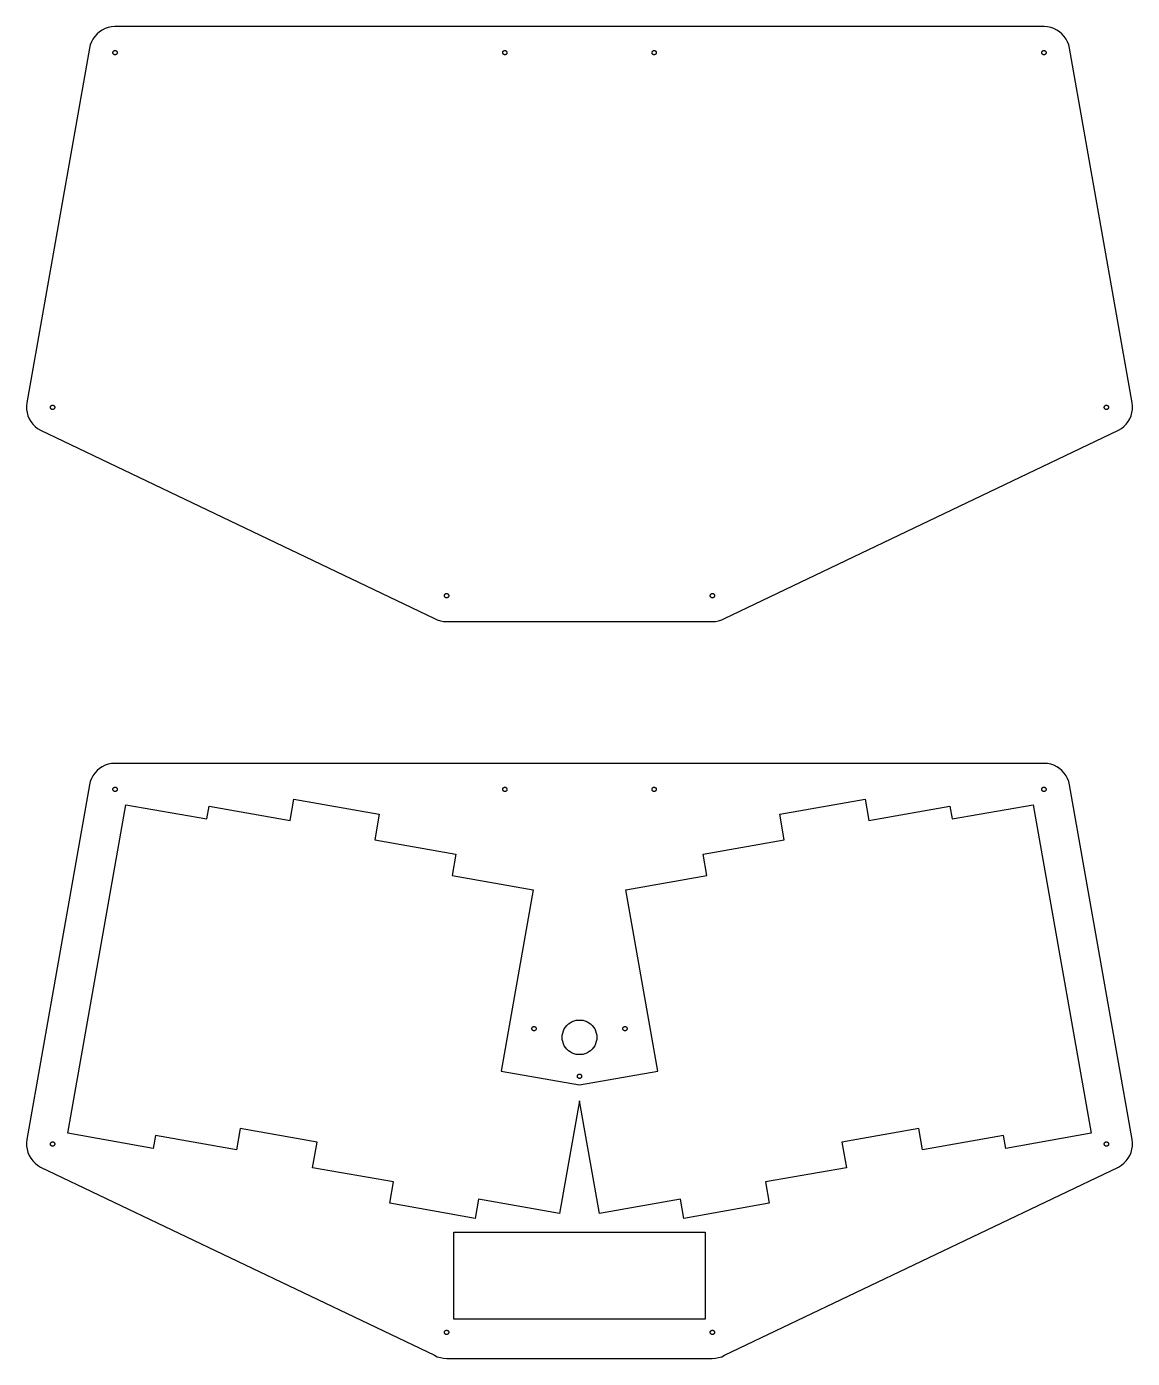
# Model space of a CAD drawing. Header units: metres. Extents: x -128 to 468, y -29 to 278.
# Drawn here: x -127.6 to 127.6, y -29.1 to 278.2 of the extents above; entities that cross this region are included whole.
import ezdxf

# ---------------------------------------------------------------- set-up
doc = ezdxf.new("R2010")
doc.units = ezdxf.units.M

msp = doc.modelspace()

# ---------------------------------------------------------------- linework, layer by layer
for p, q in [((-110.803, 277.026), (-111.377, 276.537)), ((-110.173, 277.438), (-110.803, 277.026)), ((-109.495, 277.769), (-110.173, 277.438)), ((-108.782, 278.012), (-109.495, 277.769)), ((-108.044, 278.163), (-108.782, 278.012)), ((-107.293, 278.221), (-108.044, 278.163)), ((107.293, 278.221), (-107.293, 278.221)), ((108.044, 278.163), (107.293, 278.221)), ((108.782, 278.012), (108.044, 278.163)), ((109.495, 277.769), (108.782, 278.012)), ((110.173, 277.438), (109.495, 277.769)), ((110.803, 277.026), (110.173, 277.438)), ((111.377, 276.537), (110.803, 277.026)), ((-112.941, 273.996), (-113.118, 273.263)), ((-112.673, 274.7), (-112.941, 273.996)), ((-112.319, 275.365), (-112.673, 274.7)), ((-111.885, 275.981), (-112.319, 275.365)), ((-111.377, 276.537), (-111.885, 275.981)), ((111.885, 275.981), (111.377, 276.537)), ((112.319, 275.365), (111.885, 275.981)), ((112.673, 274.7), (112.319, 275.365)), ((112.941, 273.996), (112.673, 274.7)), ((113.118, 273.263), (112.941, 273.996)), ((-113.118, 273.263), (-127.55, 191.412)), ((-107.708, 272.246), (-107.701, 272.308)), ((-107.707, 272.183), (-107.708, 272.246)), ((-107.699, 272.121), (-107.707, 272.183)), ((-107.701, 272.308), (-107.687, 272.369)), ((-107.682, 272.06), (-107.699, 272.121)), ((-107.687, 272.369), (-107.664, 272.428)), ((-107.658, 272.002), (-107.682, 272.06)), ((-107.664, 272.428), (-107.635, 272.483)), ((-107.627, 271.948), (-107.658, 272.002)), ((-107.635, 272.483), (-107.599, 272.535)), ((-107.59, 271.897), (-107.627, 271.948)), ((-107.599, 272.535), (-107.556, 272.581)), ((-107.546, 271.852), (-107.59, 271.897)), ((-107.556, 272.581), (-107.508, 272.622)), ((-107.497, 271.813), (-107.546, 271.852)), ((-107.508, 272.622), (-107.456, 272.656)), ((-107.444, 271.78), (-107.497, 271.813)), ((-107.456, 272.656), (-107.399, 272.684)), ((-107.387, 271.754), (-107.444, 271.78)), ((-107.399, 272.684), (-107.34, 272.704)), ((-107.327, 271.735), (-107.387, 271.754)), ((-107.34, 272.704), (-107.279, 272.717)), ((-107.265, 271.725), (-107.327, 271.735)), ((-107.279, 272.717), (-107.216, 272.721)), ((-107.202, 271.721), (-107.265, 271.725)), ((-107.216, 272.721), (-107.153, 272.718)), ((-107.139, 271.726), (-107.202, 271.721)), ((-107.153, 272.718), (-107.091, 272.707)), ((-107.078, 271.739), (-107.139, 271.726)), ((-107.091, 272.707), (-107.031, 272.689)), ((-107.018, 271.759), (-107.078, 271.739)), ((-107.031, 272.689), (-106.974, 272.663)), ((-106.962, 271.787), (-107.018, 271.759)), ((-106.974, 272.663), (-106.921, 272.63)), ((-106.909, 271.821), (-106.962, 271.787)), ((-106.921, 272.63), (-106.872, 272.591)), ((-106.862, 271.862), (-106.909, 271.821)), ((-106.872, 272.591), (-106.828, 272.546)), ((-106.819, 271.908), (-106.862, 271.862)), ((-106.828, 272.546), (-106.791, 272.495)), ((-106.783, 271.959), (-106.819, 271.908)), ((-106.791, 272.495), (-106.76, 272.441)), ((-106.754, 272.015), (-106.783, 271.959)), ((-106.76, 272.441), (-106.736, 272.383)), ((-106.731, 272.074), (-106.754, 272.015)), ((-106.736, 272.383), (-106.719, 272.322)), ((-106.717, 272.135), (-106.731, 272.074)), ((-106.719, 272.322), (-106.71, 272.26)), ((-106.71, 272.197), (-106.717, 272.135)), ((-106.71, 272.26), (-106.71, 272.197)), ((-17.735, 272.246), (-17.728, 272.308)), ((-17.7341, 272.183), (-17.735, 272.246)), ((-17.7254, 272.121), (-17.7341, 272.183)), ((-17.728, 272.308), (-17.7133, 272.369)), ((-17.7089, 272.06), (-17.7254, 272.121)), ((-17.7133, 272.369), (-17.6909, 272.428)), ((-17.685, 272.002), (-17.7089, 272.06)), ((-17.6909, 272.428), (-17.6615, 272.483)), ((-17.654, 271.948), (-17.685, 272.002)), ((-17.6615, 272.483), (-17.6253, 272.535)), ((-17.6164, 271.897), (-17.654, 271.948)), ((-17.6253, 272.535), (-17.5829, 272.581)), ((-17.5728, 271.852), (-17.6164, 271.897)), ((-17.5829, 272.581), (-17.5351, 272.622)), ((-17.5238, 271.813), (-17.5728, 271.852)), ((-17.5351, 272.622), (-17.4826, 272.656)), ((-17.4704, 271.78), (-17.5238, 271.813)), ((-17.4826, 272.656), (-17.4261, 272.684)), ((-17.4132, 271.754), (-17.4704, 271.78)), ((-17.4261, 272.684), (-17.3667, 272.704)), ((-17.3532, 271.735), (-17.4132, 271.754)), ((-17.3667, 272.704), (-17.3052, 272.717)), ((-17.2914, 271.725), (-17.3532, 271.735)), ((-17.3052, 272.717), (-17.2426, 272.721)), ((-17.2286, 271.721), (-17.2914, 271.725)), ((-17.2426, 272.721), (-17.1799, 272.718)), ((-17.166, 271.726), (-17.2286, 271.721)), ((-17.1799, 272.718), (-17.118, 272.707)), ((-17.1045, 271.739), (-17.166, 271.726)), ((-17.118, 272.707), (-17.0581, 272.689)), ((-17.0451, 271.759), (-17.1045, 271.739)), ((-17.0581, 272.689), (-17.0009, 272.663)), ((-16.9886, 271.787), (-17.0451, 271.759)), ((-17.0009, 272.663), (-16.9474, 272.63)), ((-16.9361, 271.821), (-16.9886, 271.787)), ((-16.9474, 272.63), (-16.8985, 272.591)), ((-16.8883, 271.862), (-16.9361, 271.821)), ((-16.8985, 272.591), (-16.8548, 272.546)), ((-16.8459, 271.908), (-16.8883, 271.862)), ((-16.8548, 272.546), (-16.8172, 272.495)), ((-16.8098, 271.959), (-16.8459, 271.908)), ((-16.8172, 272.495), (-16.7862, 272.441)), ((-16.7803, 272.015), (-16.8098, 271.959)), ((-16.7862, 272.441), (-16.7623, 272.383)), ((-16.758, 272.074), (-16.7803, 272.015)), ((-16.7623, 272.383), (-16.7458, 272.322)), ((-16.7432, 272.135), (-16.758, 272.074)), ((-16.7458, 272.322), (-16.7371, 272.26)), ((-16.7362, 272.197), (-16.7432, 272.135)), ((-16.7371, 272.26), (-16.7362, 272.197)), ((16.7362, 272.197), (16.7371, 272.26)), ((16.7432, 272.135), (16.7362, 272.197)), ((16.7371, 272.26), (16.7458, 272.322)), ((16.758, 272.074), (16.7432, 272.135)), ((16.7458, 272.322), (16.7623, 272.383)), ((16.7803, 272.015), (16.758, 272.074)), ((16.7623, 272.383), (16.7862, 272.441)), ((16.8098, 271.959), (16.7803, 272.015)), ((16.7862, 272.441), (16.8172, 272.495)), ((16.8459, 271.908), (16.8098, 271.959)), ((16.8172, 272.495), (16.8548, 272.546)), ((16.8883, 271.862), (16.8459, 271.908)), ((16.8548, 272.546), (16.8985, 272.591)), ((16.9361, 271.821), (16.8883, 271.862)), ((16.8985, 272.591), (16.9474, 272.63)), ((16.9886, 271.787), (16.9361, 271.821)), ((16.9474, 272.63), (17.0009, 272.663)), ((17.0451, 271.759), (16.9886, 271.787)), ((17.0009, 272.663), (17.0581, 272.689)), ((17.1045, 271.739), (17.0451, 271.759)), ((17.0581, 272.689), (17.118, 272.707)), ((17.166, 271.726), (17.1045, 271.739)), ((17.118, 272.707), (17.1799, 272.718)), ((17.2286, 271.721), (17.166, 271.726)), ((17.1799, 272.718), (17.2426, 272.721)), ((17.2914, 271.725), (17.2286, 271.721)), ((17.2426, 272.721), (17.3052, 272.717)), ((17.3532, 271.735), (17.2914, 271.725)), ((17.3052, 272.717), (17.3667, 272.704)), ((17.4132, 271.754), (17.3532, 271.735)), ((17.3667, 272.704), (17.4261, 272.684)), ((17.4704, 271.78), (17.4132, 271.754)), ((17.4261, 272.684), (17.4826, 272.656)), ((17.5238, 271.813), (17.4704, 271.78)), ((17.4826, 272.656), (17.5351, 272.622)), ((17.5728, 271.852), (17.5238, 271.813)), ((17.5351, 272.622), (17.5829, 272.581)), ((17.6164, 271.897), (17.5728, 271.852)), ((17.5829, 272.581), (17.6253, 272.535)), ((17.654, 271.948), (17.6164, 271.897)), ((17.6253, 272.535), (17.6615, 272.483)), ((17.685, 272.002), (17.654, 271.948)), ((17.6615, 272.483), (17.6909, 272.428)), ((17.7089, 272.06), (17.685, 272.002)), ((17.6909, 272.428), (17.7133, 272.369)), ((17.7254, 272.121), (17.7089, 272.06)), ((17.7133, 272.369), (17.728, 272.308)), ((17.7341, 272.183), (17.7254, 272.121)), ((17.728, 272.308), (17.735, 272.246)), ((17.735, 272.246), (17.7341, 272.183)), ((106.71, 272.26), (106.719, 272.322)), ((106.71, 272.197), (106.71, 272.26)), ((106.717, 272.135), (106.71, 272.197)), ((106.731, 272.074), (106.717, 272.135)), ((106.719, 272.322), (106.736, 272.383)), ((106.754, 272.015), (106.731, 272.074)), ((106.736, 272.383), (106.76, 272.441)), ((106.783, 271.959), (106.754, 272.015)), ((106.76, 272.441), (106.791, 272.495)), ((106.819, 271.908), (106.783, 271.959)), ((106.791, 272.495), (106.828, 272.546)), ((106.862, 271.862), (106.819, 271.908)), ((106.828, 272.546), (106.872, 272.591)), ((106.909, 271.821), (106.862, 271.862)), ((106.872, 272.591), (106.921, 272.63)), ((106.962, 271.787), (106.909, 271.821)), ((106.921, 272.63), (106.974, 272.663)), ((107.018, 271.759), (106.962, 271.787)), ((106.974, 272.663), (107.031, 272.689)), ((107.078, 271.739), (107.018, 271.759)), ((107.031, 272.689), (107.091, 272.707)), ((107.139, 271.726), (107.078, 271.739)), ((107.091, 272.707), (107.153, 272.718)), ((107.202, 271.721), (107.139, 271.726)), ((107.153, 272.718), (107.216, 272.721)), ((107.265, 271.725), (107.202, 271.721)), ((107.216, 272.721), (107.279, 272.717)), ((107.327, 271.735), (107.265, 271.725)), ((107.279, 272.717), (107.34, 272.704)), ((107.387, 271.754), (107.327, 271.735)), ((107.34, 272.704), (107.399, 272.684)), ((107.444, 271.78), (107.387, 271.754)), ((107.399, 272.684), (107.456, 272.656)), ((107.497, 271.813), (107.444, 271.78)), ((107.456, 272.656), (107.508, 272.622)), ((107.546, 271.852), (107.497, 271.813)), ((107.508, 272.622), (107.556, 272.581)), ((107.59, 271.897), (107.546, 271.852)), ((107.556, 272.581), (107.599, 272.535)), ((107.627, 271.948), (107.59, 271.897)), ((107.599, 272.535), (107.635, 272.483)), ((107.658, 272.002), (107.627, 271.948)), ((107.635, 272.483), (107.664, 272.428)), ((107.682, 272.06), (107.658, 272.002)), ((107.664, 272.428), (107.687, 272.369)), ((107.699, 272.121), (107.682, 272.06)), ((107.687, 272.369), (107.701, 272.308)), ((107.707, 272.183), (107.699, 272.121)), ((107.701, 272.308), (107.708, 272.246)), ((107.708, 272.246), (107.707, 272.183)), ((127.55, 191.412), (113.118, 273.263)), ((-127.55, 191.412), (-127.634, 190.663)), ((-127.634, 190.663), (-127.624, 189.91)), ((-122.119, 190.518), (-122.097, 190.577)), ((-122.097, 190.577), (-122.067, 190.632)), ((-122.067, 190.632), (-122.031, 190.683)), ((-122.031, 190.683), (-121.989, 190.73)), ((-121.989, 190.73), (-121.941, 190.771)), ((-121.941, 190.771), (-121.889, 190.805)), ((-121.889, 190.805), (-121.832, 190.832)), ((-121.832, 190.832), (-121.773, 190.853)), ((-121.773, 190.853), (-121.711, 190.865)), ((-121.711, 190.865), (-121.649, 190.87)), ((-121.649, 190.87), (-121.586, 190.867)), ((-121.586, 190.867), (-121.524, 190.856)), ((-121.524, 190.856), (-121.464, 190.838)), ((-121.464, 190.838), (-121.407, 190.812)), ((-121.407, 190.812), (-121.353, 190.779)), ((-121.353, 190.779), (-121.304, 190.739)), ((-121.304, 190.739), (-121.261, 190.694)), ((-121.261, 190.694), (-121.223, 190.644)), ((-121.223, 190.644), (-121.192, 190.589)), ((-121.192, 190.589), (-121.168, 190.531)), ((-121.168, 190.531), (-121.152, 190.471)), ((121.152, 190.471), (121.168, 190.531)), ((121.168, 190.531), (121.192, 190.589)), ((121.192, 190.589), (121.223, 190.644)), ((121.223, 190.644), (121.261, 190.694)), ((121.261, 190.694), (121.304, 190.739)), ((121.304, 190.739), (121.353, 190.779)), ((121.353, 190.779), (121.407, 190.812)), ((121.407, 190.812), (121.464, 190.838)), ((121.464, 190.838), (121.524, 190.856)), ((121.524, 190.856), (121.586, 190.867)), ((121.586, 190.867), (121.649, 190.87)), ((121.649, 190.87), (121.711, 190.865)), ((121.711, 190.865), (121.773, 190.853)), ((121.773, 190.853), (121.832, 190.832)), ((121.832, 190.832), (121.889, 190.805)), ((121.889, 190.805), (121.941, 190.771)), ((121.941, 190.771), (121.989, 190.73)), ((121.989, 190.73), (122.031, 190.683)), ((122.031, 190.683), (122.067, 190.632)), ((122.067, 190.632), (122.097, 190.577)), ((122.097, 190.577), (122.119, 190.518)), ((127.634, 190.663), (127.55, 191.412)), ((127.624, 189.91), (127.634, 190.663)), ((-127.624, 189.91), (-127.519, 189.164)), ((-127.519, 189.164), (-127.321, 188.437)), ((-127.321, 188.437), (-127.034, 187.74)), ((-127.034, 187.74), (-126.662, 187.085)), ((-122.141, 190.395), (-122.134, 190.457)), ((-122.14, 190.332), (-122.141, 190.395)), ((-122.131, 190.27), (-122.14, 190.332)), ((-122.134, 190.457), (-122.119, 190.518)), ((-122.115, 190.209), (-122.131, 190.27)), ((-122.091, 190.151), (-122.115, 190.209)), ((-122.06, 190.096), (-122.091, 190.151)), ((-122.022, 190.046), (-122.06, 190.096)), ((-121.979, 190.001), (-122.022, 190.046)), ((-121.93, 189.962), (-121.979, 190.001)), ((-121.876, 189.929), (-121.93, 189.962)), ((-121.819, 189.903), (-121.876, 189.929)), ((-121.759, 189.884), (-121.819, 189.903)), ((-121.697, 189.873), (-121.759, 189.884)), ((-121.635, 189.87), (-121.697, 189.873)), ((-121.572, 189.875), (-121.635, 189.87)), ((-121.51, 189.888), (-121.572, 189.875)), ((-121.451, 189.908), (-121.51, 189.888)), ((-121.395, 189.935), (-121.451, 189.908)), ((-121.342, 189.97), (-121.395, 189.935)), ((-121.294, 190.011), (-121.342, 189.97)), ((-121.252, 190.057), (-121.294, 190.011)), ((-121.216, 190.108), (-121.252, 190.057)), ((-121.186, 190.164), (-121.216, 190.108)), ((-121.164, 190.222), (-121.186, 190.164)), ((-121.149, 190.283), (-121.164, 190.222)), ((-121.152, 190.471), (-121.143, 190.409)), ((-121.142, 190.346), (-121.149, 190.283)), ((-121.143, 190.409), (-121.142, 190.346)), ((121.142, 190.346), (121.143, 190.409)), ((121.149, 190.283), (121.142, 190.346)), ((121.143, 190.409), (121.152, 190.471)), ((121.164, 190.222), (121.149, 190.283)), ((121.186, 190.164), (121.164, 190.222)), ((121.216, 190.108), (121.186, 190.164)), ((121.252, 190.057), (121.216, 190.108)), ((121.294, 190.011), (121.252, 190.057)), ((121.342, 189.97), (121.294, 190.011)), ((121.395, 189.935), (121.342, 189.97)), ((121.451, 189.908), (121.395, 189.935)), ((121.51, 189.888), (121.451, 189.908)), ((121.572, 189.875), (121.51, 189.888)), ((121.635, 189.87), (121.572, 189.875)), ((121.697, 189.873), (121.635, 189.87)), ((121.759, 189.884), (121.697, 189.873)), ((121.819, 189.903), (121.759, 189.884)), ((121.876, 189.929), (121.819, 189.903)), ((121.93, 189.962), (121.876, 189.929)), ((121.979, 190.001), (121.93, 189.962)), ((122.022, 190.046), (121.979, 190.001)), ((122.06, 190.096), (122.022, 190.046)), ((122.091, 190.151), (122.06, 190.096)), ((122.115, 190.209), (122.091, 190.151)), ((122.131, 190.27), (122.115, 190.209)), ((122.119, 190.518), (122.134, 190.457)), ((122.14, 190.332), (122.131, 190.27)), ((122.134, 190.457), (122.141, 190.395)), ((122.141, 190.395), (122.14, 190.332)), ((126.662, 187.085), (127.034, 187.74)), ((127.034, 187.74), (127.321, 188.437)), ((127.321, 188.437), (127.519, 189.164)), ((127.519, 189.164), (127.624, 189.91)), ((-126.662, 187.085), (-126.211, 186.481)), ((-126.211, 186.481), (-125.687, 185.939)), ((-125.687, 185.939), (-125.1, 185.467)), ((-125.1, 185.467), (-124.458, 185.072)), ((-124.458, 185.072), (-33.5083, 141.619)), ((33.5083, 141.619), (124.458, 185.072)), ((124.458, 185.072), (125.1, 185.467)), ((125.1, 185.467), (125.687, 185.939)), ((125.687, 185.939), (126.211, 186.481)), ((126.211, 186.481), (126.662, 187.085)), ((-31.1909, 146.941), (-31.1839, 147.004)), ((-31.19, 146.878), (-31.1909, 146.941)), ((-31.1812, 146.816), (-31.19, 146.878)), ((-31.1839, 147.004), (-31.1691, 147.065)), ((-31.1648, 146.756), (-31.1812, 146.816)), ((-31.1691, 147.065), (-31.1468, 147.123)), ((-31.1408, 146.698), (-31.1648, 146.756)), ((-31.1468, 147.123), (-31.1173, 147.179)), ((-31.1098, 146.643), (-31.1408, 146.698)), ((-31.1173, 147.179), (-31.0811, 147.23)), ((-31.0722, 146.593), (-31.1098, 146.643)), ((-31.0811, 147.23), (-31.0388, 147.276)), ((-31.0286, 146.547), (-31.0722, 146.593)), ((-31.0388, 147.276), (-30.991, 147.317)), ((-30.9797, 146.508), (-31.0286, 146.547)), ((-30.991, 147.317), (-30.9384, 147.351)), ((-30.9262, 146.475), (-30.9797, 146.508)), ((-30.9384, 147.351), (-30.882, 147.379)), ((-30.869, 146.449), (-30.9262, 146.475)), ((-30.882, 147.379), (-30.8225, 147.399)), ((-30.809, 146.431), (-30.869, 146.449)), ((-30.8225, 147.399), (-30.761, 147.412)), ((-30.7472, 146.42), (-30.809, 146.431)), ((-30.761, 147.412), (-30.6984, 147.417)), ((-30.6845, 146.417), (-30.7472, 146.42)), ((-30.6984, 147.417), (-30.6357, 147.414)), ((-30.6219, 146.422), (-30.6845, 146.417)), ((-30.6357, 147.414), (-30.5739, 147.403)), ((-30.5603, 146.434), (-30.6219, 146.422)), ((-30.5739, 147.403), (-30.5139, 147.384)), ((-30.5009, 146.454), (-30.5603, 146.434)), ((-30.5139, 147.384), (-30.4567, 147.358)), ((-30.4445, 146.482), (-30.5009, 146.454)), ((-30.4567, 147.358), (-30.4032, 147.325)), ((-30.3919, 146.516), (-30.4445, 146.482)), ((-30.4032, 147.325), (-30.3543, 147.286)), ((-30.3441, 146.557), (-30.3919, 146.516)), ((-30.3543, 147.286), (-30.3107, 147.241)), ((-30.3018, 146.603), (-30.3441, 146.557)), ((-30.3107, 147.241), (-30.2731, 147.19)), ((-30.2656, 146.655), (-30.3018, 146.603)), ((-30.2731, 147.19), (-30.2421, 147.136)), ((-30.2361, 146.71), (-30.2656, 146.655)), ((-30.2421, 147.136), (-30.2181, 147.078)), ((-30.2138, 146.769), (-30.2361, 146.71)), ((-30.2181, 147.078), (-30.2017, 147.017)), ((-30.199, 146.83), (-30.2138, 146.769)), ((-30.2017, 147.017), (-30.1929, 146.955)), ((-30.192, 146.892), (-30.199, 146.83)), ((-30.1929, 146.955), (-30.192, 146.892)), ((30.192, 146.892), (30.1929, 146.955)), ((30.199, 146.83), (30.192, 146.892)), ((30.1929, 146.955), (30.2017, 147.017)), ((30.2138, 146.769), (30.199, 146.83)), ((30.2017, 147.017), (30.2181, 147.078)), ((30.2361, 146.71), (30.2138, 146.769)), ((30.2181, 147.078), (30.2421, 147.136)), ((30.2656, 146.655), (30.2361, 146.71)), ((30.2421, 147.136), (30.2731, 147.19)), ((30.3018, 146.603), (30.2656, 146.655)), ((30.2731, 147.19), (30.3107, 147.241)), ((30.3441, 146.557), (30.3018, 146.603)), ((30.3107, 147.241), (30.3543, 147.286)), ((30.3919, 146.516), (30.3441, 146.557)), ((30.3543, 147.286), (30.4032, 147.325)), ((30.4445, 146.482), (30.3919, 146.516)), ((30.4032, 147.325), (30.4567, 147.358)), ((30.5009, 146.454), (30.4445, 146.482)), ((30.4567, 147.358), (30.5139, 147.384)), ((30.5603, 146.434), (30.5009, 146.454)), ((30.5139, 147.384), (30.5739, 147.403)), ((30.6219, 146.422), (30.5603, 146.434)), ((30.5739, 147.403), (30.6357, 147.414)), ((30.6845, 146.417), (30.6219, 146.422)), ((30.6357, 147.414), (30.6984, 147.417)), ((30.7472, 146.42), (30.6845, 146.417)), ((30.6984, 147.417), (30.761, 147.412)), ((30.809, 146.431), (30.7472, 146.42)), ((30.761, 147.412), (30.8225, 147.399)), ((30.869, 146.449), (30.809, 146.431)), ((30.8225, 147.399), (30.882, 147.379)), ((30.9262, 146.475), (30.869, 146.449)), ((30.882, 147.379), (30.9384, 147.351)), ((30.9797, 146.508), (30.9262, 146.475)), ((30.9384, 147.351), (30.991, 147.317)), ((31.0286, 146.547), (30.9797, 146.508)), ((30.991, 147.317), (31.0388, 147.276)), ((31.0722, 146.593), (31.0286, 146.547)), ((31.0388, 147.276), (31.0811, 147.23)), ((31.1098, 146.643), (31.0722, 146.593)), ((31.0811, 147.23), (31.1173, 147.179)), ((31.1408, 146.698), (31.1098, 146.643)), ((31.1173, 147.179), (31.1468, 147.123)), ((31.1648, 146.756), (31.1408, 146.698)), ((31.1468, 147.123), (31.1691, 147.065)), ((31.1812, 146.816), (31.1648, 146.756)), ((31.1691, 147.065), (31.1839, 147.004)), ((31.19, 146.878), (31.1812, 146.816)), ((31.1839, 147.004), (31.1909, 146.941)), ((31.1909, 146.941), (31.19, 146.878)), ((-33.5083, 141.619), (-32.8221, 141.308)), ((32.8221, 141.308), (33.5083, 141.619)), ((-32.8221, 141.308), (-32.1023, 141.085)), ((-32.1023, 141.085), (-31.3603, 140.954)), ((-31.3603, 140.954), (-30.6077, 140.917)), ((-30.6077, 140.917), (30.6077, 140.917)), ((30.6077, 140.917), (31.3603, 140.954)), ((31.3603, 140.954), (32.1023, 141.085)), ((32.1023, 141.085), (32.8221, 141.308)), ((-109.495, 107.769), (-110.173, 107.438)), ((-108.782, 108.012), (-109.495, 107.769)), ((-108.044, 108.163), (-108.782, 108.012)), ((-107.293, 108.221), (-108.044, 108.163)), ((107.293, 108.221), (-107.293, 108.221)), ((108.044, 108.163), (107.293, 108.221)), ((108.782, 108.012), (108.044, 108.163)), ((109.495, 107.769), (108.782, 108.012)), ((110.173, 107.438), (109.495, 107.769)), ((-112.673, 104.7), (-112.941, 103.996)), ((-112.319, 105.365), (-112.673, 104.7)), ((-111.885, 105.981), (-112.319, 105.365)), ((-111.377, 106.537), (-111.885, 105.981)), ((-110.803, 107.026), (-111.377, 106.537)), ((-110.173, 107.438), (-110.803, 107.026)), ((110.803, 107.026), (110.173, 107.438)), ((111.377, 106.537), (110.803, 107.026)), ((111.885, 105.981), (111.377, 106.537)), ((112.319, 105.365), (111.885, 105.981)), ((112.673, 104.7), (112.319, 105.365)), ((112.941, 103.996), (112.673, 104.7)), ((-113.118, 103.263), (-127.55, 21.4121)), ((-112.941, 103.996), (-113.118, 103.263)), ((-107.708, 102.246), (-107.701, 102.308)), ((-107.707, 102.183), (-107.708, 102.246)), ((-107.699, 102.121), (-107.707, 102.183)), ((-107.701, 102.308), (-107.687, 102.369)), ((-107.682, 102.06), (-107.699, 102.121)), ((-107.687, 102.369), (-107.664, 102.428)), ((-107.658, 102.002), (-107.682, 102.06)), ((-107.664, 102.428), (-107.635, 102.483)), ((-107.627, 101.948), (-107.658, 102.002)), ((-107.635, 102.483), (-107.599, 102.535)), ((-107.59, 101.897), (-107.627, 101.948)), ((-107.599, 102.535), (-107.556, 102.581)), ((-107.546, 101.852), (-107.59, 101.897)), ((-107.556, 102.581), (-107.508, 102.622)), ((-107.497, 101.813), (-107.546, 101.852)), ((-107.508, 102.622), (-107.456, 102.656)), ((-107.444, 101.78), (-107.497, 101.813)), ((-107.456, 102.656), (-107.399, 102.684)), ((-107.387, 101.754), (-107.444, 101.78)), ((-107.399, 102.684), (-107.34, 102.704)), ((-107.327, 101.735), (-107.387, 101.754)), ((-107.34, 102.704), (-107.279, 102.717)), ((-107.265, 101.725), (-107.327, 101.735)), ((-107.279, 102.717), (-107.216, 102.721)), ((-107.202, 101.721), (-107.265, 101.725)), ((-107.216, 102.721), (-107.153, 102.718)), ((-107.139, 101.726), (-107.202, 101.721)), ((-107.153, 102.718), (-107.091, 102.707)), ((-107.078, 101.739), (-107.139, 101.726)), ((-107.091, 102.707), (-107.031, 102.689)), ((-107.018, 101.759), (-107.078, 101.739)), ((-107.031, 102.689), (-106.974, 102.663)), ((-106.962, 101.787), (-107.018, 101.759)), ((-106.974, 102.663), (-106.921, 102.63)), ((-106.909, 101.821), (-106.962, 101.787)), ((-106.921, 102.63), (-106.872, 102.591)), ((-106.862, 101.862), (-106.909, 101.821)), ((-106.872, 102.591), (-106.828, 102.546)), ((-106.819, 101.908), (-106.862, 101.862)), ((-106.828, 102.546), (-106.791, 102.495)), ((-106.783, 101.959), (-106.819, 101.908)), ((-106.791, 102.495), (-106.76, 102.441)), ((-106.754, 102.015), (-106.783, 101.959)), ((-106.76, 102.441), (-106.736, 102.383)), ((-106.731, 102.074), (-106.754, 102.015)), ((-106.736, 102.383), (-106.719, 102.322)), ((-106.717, 102.135), (-106.731, 102.074)), ((-106.719, 102.322), (-106.71, 102.26)), ((-106.71, 102.197), (-106.717, 102.135)), ((-106.71, 102.26), (-106.71, 102.197)), ((-17.735, 102.246), (-17.728, 102.308)), ((-17.7341, 102.183), (-17.735, 102.246)), ((-17.7254, 102.121), (-17.7341, 102.183)), ((-17.728, 102.308), (-17.7133, 102.369)), ((-17.7089, 102.06), (-17.7254, 102.121)), ((-17.7133, 102.369), (-17.6909, 102.428)), ((-17.685, 102.002), (-17.7089, 102.06)), ((-17.6909, 102.428), (-17.6615, 102.483)), ((-17.654, 101.948), (-17.685, 102.002)), ((-17.6615, 102.483), (-17.6253, 102.535)), ((-17.6164, 101.897), (-17.654, 101.948)), ((-17.6253, 102.535), (-17.5829, 102.581)), ((-17.5728, 101.852), (-17.6164, 101.897)), ((-17.5829, 102.581), (-17.5351, 102.622)), ((-17.5238, 101.813), (-17.5728, 101.852)), ((-17.5351, 102.622), (-17.4826, 102.656)), ((-17.4704, 101.78), (-17.5238, 101.813)), ((-17.4826, 102.656), (-17.4261, 102.684)), ((-17.4132, 101.754), (-17.4704, 101.78)), ((-17.4261, 102.684), (-17.3667, 102.704)), ((-17.3532, 101.735), (-17.4132, 101.754)), ((-17.3667, 102.704), (-17.3052, 102.717)), ((-17.2914, 101.725), (-17.3532, 101.735)), ((-17.3052, 102.717), (-17.2426, 102.721)), ((-17.2286, 101.721), (-17.2914, 101.725)), ((-17.2426, 102.721), (-17.1799, 102.718)), ((-17.166, 101.726), (-17.2286, 101.721)), ((-17.1799, 102.718), (-17.118, 102.707)), ((-17.1045, 101.739), (-17.166, 101.726)), ((-17.118, 102.707), (-17.0581, 102.689)), ((-17.0451, 101.759), (-17.1045, 101.739)), ((-17.0581, 102.689), (-17.0009, 102.663)), ((-16.9886, 101.787), (-17.0451, 101.759)), ((-17.0009, 102.663), (-16.9474, 102.63)), ((-16.9361, 101.821), (-16.9886, 101.787)), ((-16.9474, 102.63), (-16.8985, 102.591)), ((-16.8883, 101.862), (-16.9361, 101.821)), ((-16.8985, 102.591), (-16.8548, 102.546)), ((-16.8459, 101.908), (-16.8883, 101.862)), ((-16.8548, 102.546), (-16.8172, 102.495)), ((-16.8098, 101.959), (-16.8459, 101.908)), ((-16.8172, 102.495), (-16.7862, 102.441)), ((-16.7803, 102.015), (-16.8098, 101.959)), ((-16.7862, 102.441), (-16.7623, 102.383)), ((-16.758, 102.074), (-16.7803, 102.015)), ((-16.7623, 102.383), (-16.7458, 102.322)), ((-16.7432, 102.135), (-16.758, 102.074)), ((-16.7458, 102.322), (-16.7371, 102.26)), ((-16.7362, 102.197), (-16.7432, 102.135)), ((-16.7371, 102.26), (-16.7362, 102.197)), ((16.7362, 102.197), (16.7371, 102.26)), ((16.7432, 102.135), (16.7362, 102.197)), ((16.7371, 102.26), (16.7458, 102.322)), ((16.758, 102.074), (16.7432, 102.135)), ((16.7458, 102.322), (16.7623, 102.383)), ((16.7803, 102.015), (16.758, 102.074)), ((16.7623, 102.383), (16.7862, 102.441)), ((16.8098, 101.959), (16.7803, 102.015)), ((16.7862, 102.441), (16.8172, 102.495)), ((16.8459, 101.908), (16.8098, 101.959)), ((16.8172, 102.495), (16.8548, 102.546)), ((16.8883, 101.862), (16.8459, 101.908)), ((16.8548, 102.546), (16.8985, 102.591)), ((16.9361, 101.821), (16.8883, 101.862)), ((16.8985, 102.591), (16.9474, 102.63)), ((16.9886, 101.787), (16.9361, 101.821)), ((16.9474, 102.63), (17.0009, 102.663)), ((17.0451, 101.759), (16.9886, 101.787)), ((17.0009, 102.663), (17.0581, 102.689)), ((17.1045, 101.739), (17.0451, 101.759)), ((17.0581, 102.689), (17.118, 102.707)), ((17.166, 101.726), (17.1045, 101.739)), ((17.118, 102.707), (17.1799, 102.718)), ((17.2286, 101.721), (17.166, 101.726)), ((17.1799, 102.718), (17.2426, 102.721)), ((17.2914, 101.725), (17.2286, 101.721)), ((17.2426, 102.721), (17.3052, 102.717)), ((17.3532, 101.735), (17.2914, 101.725)), ((17.3052, 102.717), (17.3667, 102.704)), ((17.4132, 101.754), (17.3532, 101.735)), ((17.3667, 102.704), (17.4261, 102.684)), ((17.4704, 101.78), (17.4132, 101.754)), ((17.4261, 102.684), (17.4826, 102.656)), ((17.5238, 101.813), (17.4704, 101.78)), ((17.4826, 102.656), (17.5351, 102.622)), ((17.5728, 101.852), (17.5238, 101.813)), ((17.5351, 102.622), (17.5829, 102.581)), ((17.6164, 101.897), (17.5728, 101.852)), ((17.5829, 102.581), (17.6253, 102.535)), ((17.654, 101.948), (17.6164, 101.897)), ((17.6253, 102.535), (17.6615, 102.483)), ((17.685, 102.002), (17.654, 101.948)), ((17.6615, 102.483), (17.6909, 102.428)), ((17.7089, 102.06), (17.685, 102.002)), ((17.6909, 102.428), (17.7133, 102.369)), ((17.7254, 102.121), (17.7089, 102.06)), ((17.7133, 102.369), (17.728, 102.308)), ((17.7341, 102.183), (17.7254, 102.121)), ((17.728, 102.308), (17.735, 102.246)), ((17.735, 102.246), (17.7341, 102.183)), ((106.71, 102.26), (106.719, 102.322)), ((106.71, 102.197), (106.71, 102.26)), ((106.717, 102.135), (106.71, 102.197)), ((106.731, 102.074), (106.717, 102.135)), ((106.719, 102.322), (106.736, 102.383)), ((106.754, 102.015), (106.731, 102.074)), ((106.736, 102.383), (106.76, 102.441)), ((106.783, 101.959), (106.754, 102.015)), ((106.76, 102.441), (106.791, 102.495)), ((106.819, 101.908), (106.783, 101.959)), ((106.791, 102.495), (106.828, 102.546)), ((106.862, 101.862), (106.819, 101.908)), ((106.828, 102.546), (106.872, 102.591)), ((106.909, 101.821), (106.862, 101.862)), ((106.872, 102.591), (106.921, 102.63)), ((106.962, 101.787), (106.909, 101.821)), ((106.921, 102.63), (106.974, 102.663)), ((107.018, 101.759), (106.962, 101.787)), ((106.974, 102.663), (107.031, 102.689)), ((107.078, 101.739), (107.018, 101.759)), ((107.031, 102.689), (107.091, 102.707)), ((107.139, 101.726), (107.078, 101.739)), ((107.091, 102.707), (107.153, 102.718)), ((107.202, 101.721), (107.139, 101.726)), ((107.153, 102.718), (107.216, 102.721)), ((107.265, 101.725), (107.202, 101.721)), ((107.216, 102.721), (107.279, 102.717)), ((107.327, 101.735), (107.265, 101.725)), ((107.279, 102.717), (107.34, 102.704)), ((107.387, 101.754), (107.327, 101.735)), ((107.34, 102.704), (107.399, 102.684)), ((107.444, 101.78), (107.387, 101.754)), ((107.399, 102.684), (107.456, 102.656)), ((107.497, 101.813), (107.444, 101.78)), ((107.456, 102.656), (107.508, 102.622)), ((107.546, 101.852), (107.497, 101.813)), ((107.508, 102.622), (107.556, 102.581)), ((107.59, 101.897), (107.546, 101.852)), ((107.556, 102.581), (107.599, 102.535)), ((107.627, 101.948), (107.59, 101.897)), ((107.599, 102.535), (107.635, 102.483)), ((107.658, 102.002), (107.627, 101.948)), ((107.635, 102.483), (107.664, 102.428)), ((107.682, 102.06), (107.658, 102.002)), ((107.664, 102.428), (107.687, 102.369)), ((107.699, 102.121), (107.682, 102.06)), ((107.687, 102.369), (107.701, 102.308)), ((107.707, 102.183), (107.699, 102.121)), ((107.701, 102.308), (107.708, 102.246)), ((107.708, 102.246), (107.707, 102.183)), ((113.118, 103.263), (112.941, 103.996)), ((127.55, 21.4121), (113.118, 103.263)), ((-118.1, 22.8499), (-104.729, 98.6801)), ((-104.729, 98.6801), (-86.0179, 95.3808)), ((-66.7856, 95.0359), (-65.9174, 99.9599)), ((-65.9174, 99.9599), (-46.2212, 96.4869)), ((46.2212, 96.4869), (65.9174, 99.9599)), ((65.9174, 99.9599), (66.7856, 95.0359)), ((86.0179, 95.3808), (104.729, 98.6801)), ((104.729, 98.6801), (118.1, 22.8499)), ((-86.0179, 95.3808), (-85.497, 98.3352)), ((-85.497, 98.3352), (-66.7856, 95.0359)), ((-46.2212, 96.4869), (-47.2631, 90.5781)), ((47.2631, 90.5781), (46.2212, 96.4869)), ((66.7856, 95.0359), (85.497, 98.3352)), ((85.497, 98.3352), (86.0179, 95.3808)), ((-47.2631, 90.5781), (-28.5518, 87.2788)), ((28.5518, 87.2788), (47.2631, 90.5781)), ((-28.5518, 87.2788), (-29.42, 82.3547)), ((29.42, 82.3547), (28.5518, 87.2788)), ((-29.42, 82.3547), (-10.7086, 79.0554)), ((10.7086, 79.0554), (29.42, 82.3547)), ((-10.7086, 79.0554), (-18.0887, 37.2011)), ((18.0887, 37.2011), (10.7086, 79.0554)), ((-11, 47), (-10.996, 47.0627)), ((-10.996, 46.9373), (-11, 47)), ((-10.996, 47.0627), (-10.9843, 47.1243)), ((-10.9843, 46.8756), (-10.996, 46.9373)), ((-10.9843, 47.1243), (-10.9649, 47.1841)), ((-10.9649, 46.8159), (-10.9843, 46.8756)), ((-10.9649, 47.1841), (-10.9381, 47.2409)), ((-10.9381, 46.7591), (-10.9649, 46.8159)), ((-10.9381, 47.2409), (-10.9045, 47.2939)), ((-10.9045, 46.7061), (-10.9381, 46.7591)), ((-10.9045, 47.2939), (-10.8645, 47.3423)), ((-10.8645, 46.6577), (-10.9045, 46.7061)), ((-10.8645, 47.3423), (-10.8187, 47.3853)), ((-10.8187, 46.6147), (-10.8645, 46.6577)), ((-10.8187, 47.3853), (-10.7679, 47.4221)), ((-10.7679, 46.5778), (-10.8187, 46.6147)), ((-10.7679, 47.4221), (-10.7129, 47.4524)), ((-10.7129, 46.5476), (-10.7679, 46.5778)), ((-10.7129, 47.4524), (-10.6545, 47.4755)), ((-10.6545, 46.5245), (-10.7129, 46.5476)), ((-10.6545, 47.4755), (-10.5937, 47.4911)), ((-10.5937, 46.5089), (-10.6545, 46.5245)), ((-10.5937, 47.4911), (-10.5314, 47.499)), ((-10.5314, 46.501), (-10.5937, 46.5089)), ((-10.5314, 47.499), (-10.4686, 47.499)), ((-10.4686, 46.501), (-10.5314, 46.501)), ((-10.4686, 47.499), (-10.4063, 47.4911)), ((-10.4063, 46.5089), (-10.4686, 46.501)), ((-10.4063, 47.4911), (-10.3455, 47.4755)), ((-10.3455, 46.5245), (-10.4063, 46.5089)), ((-10.3455, 47.4755), (-10.2871, 47.4524)), ((-10.2871, 46.5476), (-10.3455, 46.5245)), ((-10.2871, 47.4524), (-10.2321, 47.4221)), ((-10.2321, 46.5778), (-10.2871, 46.5476)), ((-10.2321, 47.4221), (-10.1813, 47.3853)), ((-10.1813, 46.6147), (-10.2321, 46.5778)), ((-10.1813, 47.3853), (-10.1355, 47.3423)), ((-10.1355, 46.6577), (-10.1813, 46.6147)), ((-10.1355, 47.3423), (-10.0955, 47.2939)), ((-10.0955, 46.7061), (-10.1355, 46.6577)), ((-10.0955, 47.2939), (-10.0618, 47.2409)), ((-10.0618, 46.7591), (-10.0955, 46.7061)), ((-10.0618, 47.2409), (-10.0351, 47.1841)), ((-10.0351, 46.8159), (-10.0618, 46.7591)), ((-10.0351, 47.1841), (-10.0157, 47.1243)), ((-10.0157, 46.8756), (-10.0351, 46.8159)), ((-10.0157, 47.1243), (-10.0039, 47.0627)), ((-10.0039, 46.9373), (-10.0157, 46.8756)), ((-10.0039, 47.0627), (-10, 47)), ((-10, 47), (-10.0039, 46.9373)), ((-3.8743, 45.9948), (-3.7191, 46.4725)), ((-3.7191, 46.4725), (-3.5052, 46.927)), ((-3.5052, 46.927), (-3.2361, 47.3511)), ((-3.2361, 47.3511), (-2.9159, 47.7382)), ((-2.9159, 47.7382), (-2.5497, 48.082)), ((-2.5497, 48.082), (-2.1433, 48.3773)), ((-2.1433, 48.3773), (-1.7031, 48.6193)), ((-1.7031, 48.6193), (-1.2361, 48.8042)), ((-1.2361, 48.8042), (-0.7495, 48.9291)), ((-0.7495, 48.9291), (-0.2512, 48.9921)), ((-0.2512, 48.9921), (0.2512, 48.9921)), ((0.2512, 48.9921), (0.7495, 48.9291)), ((0.7495, 48.9291), (1.2361, 48.8042)), ((1.2361, 48.8042), (1.7031, 48.6193)), ((1.7031, 48.6193), (2.1433, 48.3773)), ((2.1433, 48.3773), (2.5497, 48.082)), ((2.5497, 48.082), (2.9159, 47.7382)), ((2.9159, 47.7382), (3.2361, 47.3511)), ((3.2361, 47.3511), (3.5052, 46.927)), ((3.5052, 46.927), (3.7191, 46.4725)), ((3.7191, 46.4725), (3.8743, 45.9948)), ((10, 47), (10.0039, 47.0627)), ((10.0039, 46.9373), (10, 47)), ((10.0039, 47.0627), (10.0157, 47.1243)), ((10.0157, 46.8756), (10.0039, 46.9373)), ((10.0157, 47.1243), (10.0351, 47.1841)), ((10.0351, 46.8159), (10.0157, 46.8756)), ((10.0351, 47.1841), (10.0618, 47.2409)), ((10.0618, 46.7591), (10.0351, 46.8159)), ((10.0618, 47.2409), (10.0955, 47.2939)), ((10.0955, 46.7061), (10.0618, 46.7591)), ((10.0955, 47.2939), (10.1355, 47.3423)), ((10.1355, 46.6577), (10.0955, 46.7061)), ((10.1355, 47.3423), (10.1813, 47.3853)), ((10.1813, 46.6147), (10.1355, 46.6577)), ((10.1813, 47.3853), (10.2321, 47.4221)), ((10.2321, 46.5778), (10.1813, 46.6147)), ((10.2321, 47.4221), (10.2871, 47.4524)), ((10.2871, 46.5476), (10.2321, 46.5778)), ((10.2871, 47.4524), (10.3455, 47.4755)), ((10.3455, 46.5245), (10.2871, 46.5476)), ((10.3455, 47.4755), (10.4063, 47.4911)), ((10.4063, 46.5089), (10.3455, 46.5245)), ((10.4063, 47.4911), (10.4686, 47.499)), ((10.4686, 46.501), (10.4063, 46.5089)), ((10.4686, 47.499), (10.5314, 47.499)), ((10.5314, 46.501), (10.4686, 46.501)), ((10.5314, 47.499), (10.5937, 47.4911)), ((10.5937, 46.5089), (10.5314, 46.501)), ((10.5937, 47.4911), (10.6545, 47.4755)), ((10.6545, 46.5245), (10.5937, 46.5089)), ((10.6545, 47.4755), (10.7129, 47.4524)), ((10.7129, 46.5476), (10.6545, 46.5245)), ((10.7129, 47.4524), (10.7679, 47.4221)), ((10.7679, 46.5778), (10.7129, 46.5476)), ((10.7679, 47.4221), (10.8187, 47.3853)), ((10.8187, 46.6147), (10.7679, 46.5778)), ((10.8187, 47.3853), (10.8645, 47.3423)), ((10.8645, 46.6577), (10.8187, 46.6147)), ((10.8645, 47.3423), (10.9045, 47.2939)), ((10.9045, 46.7061), (10.8645, 46.6577)), ((10.9045, 47.2939), (10.9381, 47.2409)), ((10.9381, 46.7591), (10.9045, 46.7061)), ((10.9381, 47.2409), (10.9649, 47.1841)), ((10.9649, 46.8159), (10.9381, 46.7591)), ((10.9649, 47.1841), (10.9843, 47.1243)), ((10.9843, 46.8756), (10.9649, 46.8159)), ((10.9843, 47.1243), (10.996, 47.0627)), ((10.996, 46.9373), (10.9843, 46.8756)), ((10.996, 47.0627), (11, 47)), ((11, 47), (10.996, 46.9373)), ((-4, 45), (-3.9684, 45.5013)), ((-3.9684, 44.4987), (-4, 45)), ((-3.9684, 45.5013), (-3.8743, 45.9948)), ((-3.8743, 44.0052), (-3.9684, 44.4987)), ((-3.7191, 43.5275), (-3.8743, 44.0052)), ((-3.5052, 43.073), (-3.7191, 43.5275)), ((-3.2361, 42.6489), (-3.5052, 43.073)), ((3.5052, 43.073), (3.2361, 42.6489)), ((3.7191, 43.5275), (3.5052, 43.073)), ((3.8743, 44.0052), (3.7191, 43.5275)), ((3.8743, 45.9948), (3.9684, 45.5013)), ((3.9684, 44.4987), (3.8743, 44.0052)), ((3.9684, 45.5013), (4, 45)), ((4, 45), (3.9684, 44.4987)), ((-2.9159, 42.2618), (-3.2361, 42.6489)), ((-2.5497, 41.918), (-2.9159, 42.2618)), ((-2.1433, 41.6227), (-2.5497, 41.918)), ((-1.7031, 41.3807), (-2.1433, 41.6227)), ((-1.2361, 41.1958), (-1.7031, 41.3807)), ((-0.7495, 41.0709), (-1.2361, 41.1958)), ((-0.2512, 41.0079), (-0.7495, 41.0709)), ((0.2512, 41.0079), (-0.2512, 41.0079)), ((0.7495, 41.0709), (0.2512, 41.0079)), ((1.2361, 41.1958), (0.7495, 41.0709)), ((1.7031, 41.3807), (1.2361, 41.1958)), ((2.1433, 41.6227), (1.7031, 41.3807)), ((2.5497, 41.918), (2.1433, 41.6227)), ((2.9159, 42.2618), (2.5497, 41.918)), ((3.2361, 42.6489), (2.9159, 42.2618)), ((-18.0887, 37.2011), (0, 34.0116)), ((0, 34.0116), (18.0887, 37.2011)), ((-0.5, 36), (-0.496, 36.0627)), ((-0.496, 35.9373), (-0.5, 36)), ((-0.496, 36.0627), (-0.4843, 36.1244)), ((-0.4843, 35.8757), (-0.496, 35.9373)), ((-0.4843, 36.1244), (-0.4649, 36.1841)), ((-0.4649, 35.8159), (-0.4843, 35.8757)), ((-0.4649, 36.1841), (-0.4381, 36.2409)), ((-0.4381, 35.7591), (-0.4649, 35.8159)), ((-0.4381, 36.2409), (-0.4045, 36.2939)), ((-0.4045, 35.7061), (-0.4381, 35.7591)), ((-0.4045, 36.2939), (-0.3645, 36.3423)), ((-0.3645, 35.6577), (-0.4045, 35.7061)), ((-0.3645, 36.3423), (-0.3187, 36.3853)), ((-0.3187, 35.6147), (-0.3645, 35.6577)), ((-0.3187, 36.3853), (-0.2679, 36.4222)), ((-0.2679, 35.5779), (-0.3187, 35.6147)), ((-0.2679, 36.4222), (-0.2129, 36.4524)), ((-0.2129, 35.5476), (-0.2679, 35.5779)), ((-0.2129, 36.4524), (-0.1545, 36.4755)), ((-0.1545, 35.5245), (-0.2129, 35.5476)), ((-0.1545, 36.4755), (-0.0937, 36.4911)), ((-0.0937, 35.5089), (-0.1545, 35.5245)), ((-0.0937, 36.4911), (-0.0314, 36.499)), ((-0.0314, 35.501), (-0.0937, 35.5089)), ((-0.0314, 36.499), (0.0314, 36.499)), ((0.0314, 35.501), (-0.0314, 35.501)), ((0.0314, 36.499), (0.0937, 36.4911)), ((0.0937, 35.5089), (0.0314, 35.501)), ((0.0937, 36.4911), (0.1545, 36.4755)), ((0.1545, 35.5245), (0.0937, 35.5089)), ((0.1545, 36.4755), (0.2129, 36.4524)), ((0.2129, 35.5476), (0.1545, 35.5245)), ((0.2129, 36.4524), (0.2679, 36.4222)), ((0.2679, 35.5779), (0.2129, 35.5476)), ((0.2679, 36.4222), (0.3187, 36.3853)), ((0.3187, 35.6147), (0.2679, 35.5779)), ((0.3187, 36.3853), (0.3645, 36.3423)), ((0.3645, 35.6577), (0.3187, 35.6147)), ((0.3645, 36.3423), (0.4045, 36.2939)), ((0.4045, 35.7061), (0.3645, 35.6577)), ((0.4045, 36.2939), (0.4381, 36.2409)), ((0.4381, 35.7591), (0.4045, 35.7061)), ((0.4381, 36.2409), (0.4649, 36.1841)), ((0.4649, 35.8159), (0.4381, 35.7591)), ((0.4649, 36.1841), (0.4843, 36.1244)), ((0.4843, 35.8757), (0.4649, 35.8159)), ((0.4843, 36.1244), (0.496, 36.0627)), ((0.496, 35.9373), (0.4843, 35.8757)), ((0.496, 36.0627), (0.5, 36)), ((0.5, 36), (0.496, 35.9373)), ((0, 30.3706), (-4.5868, 4.3575)), ((4.5868, 4.3575), (0, 30.3706)), ((-98.404, 19.3769), (-118.1, 22.8499)), ((-97.8831, 22.3313), (-98.404, 19.3769)), ((-79.1717, 19.032), (-97.8831, 22.3313)), ((-78.3035, 23.9561), (-79.1717, 19.032)), ((-60.5769, 20.8304), (-78.3035, 23.9561)), ((78.3035, 23.9561), (60.5769, 20.8304)), ((79.1717, 19.032), (78.3035, 23.9561)), ((97.8831, 22.3313), (79.1717, 19.032)), ((98.404, 19.3769), (97.8831, 22.3313)), ((118.1, 22.8499), (98.404, 19.3769)), ((-127.55, 21.4121), (-127.634, 20.6633)), ((-127.634, 20.6633), (-127.624, 19.9099)), ((-127.624, 19.9099), (-127.519, 19.1637)), ((-127.519, 19.1637), (-127.321, 18.4366)), ((-122.141, 20.3946), (-122.134, 20.457)), ((-122.14, 20.3318), (-122.141, 20.3946)), ((-122.131, 20.2697), (-122.14, 20.3318)), ((-122.134, 20.457), (-122.119, 20.518)), ((-122.115, 20.209), (-122.131, 20.2697)), ((-122.119, 20.518), (-122.097, 20.5767)), ((-122.091, 20.151), (-122.115, 20.209)), ((-122.097, 20.5767), (-122.067, 20.6322)), ((-122.06, 20.0964), (-122.091, 20.151)), ((-122.067, 20.6322), (-122.031, 20.6835)), ((-122.022, 20.0461), (-122.06, 20.0964)), ((-122.031, 20.6835), (-121.989, 20.7299)), ((-121.979, 20.0009), (-122.022, 20.0461)), ((-121.989, 20.7299), (-121.941, 20.7705)), ((-121.93, 19.9616), (-121.979, 20.0009)), ((-121.941, 20.7705), (-121.889, 20.8049)), ((-121.876, 19.9287), (-121.93, 19.9616)), ((-121.889, 20.8049), (-121.832, 20.8324)), ((-121.819, 19.9028), (-121.876, 19.9287)), ((-121.832, 20.8324), (-121.773, 20.8527)), ((-121.759, 19.8842), (-121.819, 19.9028)), ((-121.773, 20.8527), (-121.711, 20.8653)), ((-121.697, 19.8733), (-121.759, 19.8842)), ((-121.711, 20.8653), (-121.649, 20.8701)), ((-121.635, 19.8702), (-121.697, 19.8733)), ((-121.649, 20.8701), (-121.586, 20.8671)), ((-121.572, 19.875), (-121.635, 19.8702)), ((-121.586, 20.8671), (-121.524, 20.8562)), ((-121.51, 19.8877), (-121.572, 19.875)), ((-121.524, 20.8562), (-121.464, 20.8376)), ((-121.451, 19.9079), (-121.51, 19.8877)), ((-121.464, 20.8376), (-121.407, 20.8116)), ((-121.395, 19.9354), (-121.451, 19.9079)), ((-121.407, 20.8116), (-121.353, 20.7788)), ((-121.342, 19.9698), (-121.395, 19.9354)), ((-121.353, 20.7788), (-121.304, 20.7394)), ((-121.294, 20.0105), (-121.342, 19.9698)), ((-121.304, 20.7394), (-121.261, 20.6942)), ((-121.252, 20.0569), (-121.294, 20.0105)), ((-121.261, 20.6942), (-121.223, 20.644)), ((-121.216, 20.1082), (-121.252, 20.0569)), ((-121.223, 20.644), (-121.192, 20.5894)), ((-121.186, 20.1636), (-121.216, 20.1082)), ((-121.192, 20.5894), (-121.168, 20.5313)), ((-121.164, 20.2223), (-121.186, 20.1636)), ((-121.168, 20.5313), (-121.152, 20.4707)), ((-121.149, 20.2834), (-121.164, 20.2223)), ((-121.152, 20.4707), (-121.143, 20.4085)), ((-121.142, 20.3457), (-121.149, 20.2834)), ((-121.143, 20.4085), (-121.142, 20.3457)), ((-61.6188, 14.9215), (-60.5769, 20.8304)), ((60.5769, 20.8304), (61.6188, 14.9215)), ((121.142, 20.3457), (121.143, 20.4085)), ((121.149, 20.2834), (121.142, 20.3457)), ((121.143, 20.4085), (121.152, 20.4707)), ((121.164, 20.2223), (121.149, 20.2834)), ((121.152, 20.4707), (121.168, 20.5313)), ((121.186, 20.1636), (121.164, 20.2223)), ((121.168, 20.5313), (121.192, 20.5894)), ((121.216, 20.1082), (121.186, 20.1636)), ((121.192, 20.5894), (121.223, 20.644)), ((121.252, 20.0569), (121.216, 20.1082)), ((121.223, 20.644), (121.261, 20.6942)), ((121.294, 20.0105), (121.252, 20.0569)), ((121.261, 20.6942), (121.304, 20.7394)), ((121.342, 19.9698), (121.294, 20.0105)), ((121.304, 20.7394), (121.353, 20.7788)), ((121.395, 19.9354), (121.342, 19.9698)), ((121.353, 20.7788), (121.407, 20.8116)), ((121.451, 19.9079), (121.395, 19.9354)), ((121.407, 20.8116), (121.464, 20.8376)), ((121.51, 19.8877), (121.451, 19.9079)), ((121.464, 20.8376), (121.524, 20.8562)), ((121.572, 19.875), (121.51, 19.8877)), ((121.524, 20.8562), (121.586, 20.8671)), ((121.635, 19.8702), (121.572, 19.875)), ((121.586, 20.8671), (121.649, 20.8701)), ((121.697, 19.8733), (121.635, 19.8702)), ((121.649, 20.8701), (121.711, 20.8653)), ((121.759, 19.8842), (121.697, 19.8733)), ((121.711, 20.8653), (121.773, 20.8527)), ((121.819, 19.9028), (121.759, 19.8842)), ((121.773, 20.8527), (121.832, 20.8324)), ((121.876, 19.9287), (121.819, 19.9028)), ((121.832, 20.8324), (121.889, 20.8049)), ((121.93, 19.9616), (121.876, 19.9287)), ((121.889, 20.8049), (121.941, 20.7705)), ((121.979, 20.0009), (121.93, 19.9616)), ((121.941, 20.7705), (121.989, 20.7299)), ((122.022, 20.0461), (121.979, 20.0009)), ((121.989, 20.7299), (122.031, 20.6835)), ((122.06, 20.0964), (122.022, 20.0461)), ((122.031, 20.6835), (122.067, 20.6322)), ((122.091, 20.151), (122.06, 20.0964)), ((122.067, 20.6322), (122.097, 20.5767)), ((122.115, 20.209), (122.091, 20.151)), ((122.097, 20.5767), (122.119, 20.518)), ((122.131, 20.2697), (122.115, 20.209)), ((122.119, 20.518), (122.134, 20.457)), ((122.14, 20.3318), (122.131, 20.2697)), ((122.134, 20.457), (122.141, 20.3946)), ((122.141, 20.3946), (122.14, 20.3318)), ((127.321, 18.4366), (127.519, 19.1637)), ((127.519, 19.1637), (127.624, 19.9099)), ((127.634, 20.6633), (127.55, 21.4121)), ((127.624, 19.9099), (127.634, 20.6633)), ((-127.321, 18.4366), (-127.034, 17.74)), ((-127.034, 17.74), (-126.662, 17.0848)), ((-126.662, 17.0848), (-126.211, 16.4815)), ((-126.211, 16.4815), (-125.687, 15.9394)), ((-125.687, 15.9394), (-125.1, 15.4673)), ((-125.1, 15.4673), (-124.458, 15.0725)), ((124.458, 15.0725), (125.1, 15.4673)), ((125.1, 15.4673), (125.687, 15.9394)), ((125.687, 15.9394), (126.211, 16.4815)), ((126.211, 16.4815), (126.662, 17.0848)), ((126.662, 17.0848), (127.034, 17.74)), ((127.034, 17.74), (127.321, 18.4366)), ((-124.458, 15.0725), (-33.5083, -28.381)), ((-42.9075, 11.6222), (-61.6188, 14.9215)), ((33.5083, -28.381), (124.458, 15.0725)), ((61.6188, 14.9215), (42.9075, 11.6222)), ((-43.7757, 6.6982), (-42.9075, 11.6222)), ((42.9075, 11.6222), (43.7757, 6.6982)), ((-24.0796, 3.2252), (-43.7757, 6.6982)), ((-23.2981, 7.6569), (-24.0796, 3.2252)), ((-4.5868, 4.3575), (-23.2981, 7.6569)), ((23.2981, 7.6569), (4.5868, 4.3575)), ((24.0796, 3.2252), (23.2981, 7.6569)), ((43.7757, 6.6982), (24.0796, 3.2252)), ((-29, -20), (-29, 0)), ((-29, 0), (29, 0)), ((29, 0), (29, -20)), ((29, -20), (-29, -20)), ((-31.1909, -23.0589), (-31.1839, -22.9965)), ((-31.19, -23.1216), (-31.1909, -23.0589)), ((-31.1812, -23.1838), (-31.19, -23.1216)), ((-31.1839, -22.9965), (-31.1691, -22.9354)), ((-31.1648, -23.2444), (-31.1812, -23.1838)), ((-31.1691, -22.9354), (-31.1468, -22.8767)), ((-31.1408, -23.3025), (-31.1648, -23.2444)), ((-31.1468, -22.8767), (-31.1173, -22.8213)), ((-31.1098, -23.3571), (-31.1408, -23.3025)), ((-31.1173, -22.8213), (-31.0811, -22.77)), ((-31.0722, -23.4073), (-31.1098, -23.3571)), ((-31.0811, -22.77), (-31.0388, -22.7236)), ((-31.0286, -23.4525), (-31.0722, -23.4073)), ((-31.0388, -22.7236), (-30.991, -22.6829)), ((-30.9797, -23.4919), (-31.0286, -23.4525)), ((-30.991, -22.6829), (-30.9384, -22.6485)), ((-30.9262, -23.5247), (-30.9797, -23.4919)), ((-30.9384, -22.6485), (-30.882, -22.621)), ((-30.869, -23.5507), (-30.9262, -23.5247)), ((-30.882, -22.621), (-30.8225, -22.6008)), ((-30.809, -23.5693), (-30.869, -23.5507)), ((-30.8225, -22.6008), (-30.761, -22.5882)), ((-30.7472, -23.5802), (-30.809, -23.5693)), ((-30.761, -22.5882), (-30.6984, -22.5833)), ((-30.6845, -23.5832), (-30.7472, -23.5802)), ((-30.6984, -22.5833), (-30.6357, -22.5864)), ((-30.6219, -23.5784), (-30.6845, -23.5832)), ((-30.6357, -22.5864), (-30.5739, -22.5973)), ((-30.5603, -23.5658), (-30.6219, -23.5784)), ((-30.5739, -22.5973), (-30.5139, -22.6159)), ((-30.5009, -23.5456), (-30.5603, -23.5658)), ((-30.5139, -22.6159), (-30.4567, -22.6418)), ((-30.4445, -23.518), (-30.5009, -23.5456)), ((-30.4567, -22.6418), (-30.4032, -22.6747)), ((-30.3919, -23.4836), (-30.4445, -23.518)), ((-30.4032, -22.6747), (-30.3543, -22.7141)), ((-30.3441, -23.4429), (-30.3919, -23.4836)), ((-30.3543, -22.7141), (-30.3107, -22.7592)), ((-30.3018, -23.3966), (-30.3441, -23.4429)), ((-30.3107, -22.7592), (-30.2731, -22.8095)), ((-30.2656, -23.3453), (-30.3018, -23.3966)), ((-30.2731, -22.8095), (-30.2421, -22.8641)), ((-30.2361, -23.2898), (-30.2656, -23.3453)), ((-30.2421, -22.8641), (-30.2181, -22.9221)), ((-30.2138, -23.2311), (-30.2361, -23.2898)), ((-30.2181, -22.9221), (-30.2017, -22.9827)), ((-30.199, -23.1701), (-30.2138, -23.2311)), ((-30.2017, -22.9827), (-30.1929, -23.0449)), ((-30.192, -23.1077), (-30.199, -23.1701)), ((-30.1929, -23.0449), (-30.192, -23.1077)), ((30.192, -23.1077), (30.1929, -23.0449)), ((30.199, -23.1701), (30.192, -23.1077)), ((30.1929, -23.0449), (30.2017, -22.9827)), ((30.2138, -23.2311), (30.199, -23.1701)), ((30.2017, -22.9827), (30.2181, -22.9221)), ((30.2361, -23.2898), (30.2138, -23.2311)), ((30.2181, -22.9221), (30.2421, -22.8641)), ((30.2656, -23.3453), (30.2361, -23.2898)), ((30.2421, -22.8641), (30.2731, -22.8095)), ((30.3018, -23.3966), (30.2656, -23.3453)), ((30.2731, -22.8095), (30.3107, -22.7592)), ((30.3441, -23.4429), (30.3018, -23.3966)), ((30.3107, -22.7592), (30.3543, -22.7141)), ((30.3919, -23.4836), (30.3441, -23.4429)), ((30.3543, -22.7141), (30.4032, -22.6747)), ((30.4445, -23.518), (30.3919, -23.4836)), ((30.4032, -22.6747), (30.4567, -22.6418)), ((30.5009, -23.5456), (30.4445, -23.518)), ((30.4567, -22.6418), (30.5139, -22.6159)), ((30.5603, -23.5658), (30.5009, -23.5456)), ((30.5139, -22.6159), (30.5739, -22.5973)), ((30.6219, -23.5784), (30.5603, -23.5658)), ((30.5739, -22.5973), (30.6357, -22.5864)), ((30.6845, -23.5832), (30.6219, -23.5784)), ((30.6357, -22.5864), (30.6984, -22.5833)), ((30.7472, -23.5802), (30.6845, -23.5832)), ((30.6984, -22.5833), (30.761, -22.5882)), ((30.809, -23.5693), (30.7472, -23.5802)), ((30.761, -22.5882), (30.8225, -22.6008)), ((30.869, -23.5507), (30.809, -23.5693)), ((30.8225, -22.6008), (30.882, -22.621)), ((30.9262, -23.5247), (30.869, -23.5507)), ((30.882, -22.621), (30.9384, -22.6485)), ((30.9797, -23.4919), (30.9262, -23.5247)), ((30.9384, -22.6485), (30.991, -22.6829)), ((31.0286, -23.4525), (30.9797, -23.4919)), ((30.991, -22.6829), (31.0388, -22.7236)), ((31.0722, -23.4073), (31.0286, -23.4525)), ((31.0388, -22.7236), (31.0811, -22.77)), ((31.1098, -23.3571), (31.0722, -23.4073)), ((31.0811, -22.77), (31.1173, -22.8213)), ((31.1408, -23.3025), (31.1098, -23.3571)), ((31.1173, -22.8213), (31.1468, -22.8767)), ((31.1648, -23.2444), (31.1408, -23.3025)), ((31.1468, -22.8767), (31.1691, -22.9354)), ((31.1812, -23.1838), (31.1648, -23.2444)), ((31.1691, -22.9354), (31.1839, -22.9965)), ((31.19, -23.1216), (31.1812, -23.1838)), ((31.1839, -22.9965), (31.1909, -23.0589)), ((31.1909, -23.0589), (31.19, -23.1216)), ((-33.5083, -28.381), (-32.8221, -28.6922)), ((-32.8221, -28.6922), (-32.1023, -28.9151)), ((-32.1023, -28.9151), (-31.3603, -29.0459)), ((-31.3603, -29.0459), (-30.6077, -29.0827)), ((-30.6077, -29.0827), (30.6077, -29.0827)), ((30.6077, -29.0827), (31.3603, -29.0459)), ((31.3603, -29.0459), (32.1023, -28.9151)), ((32.1023, -28.9151), (32.8221, -28.6922)), ((32.8221, -28.6922), (33.5083, -28.381))]:
    msp.add_line(p, q)

doc.saveas('drawing.dxf')
